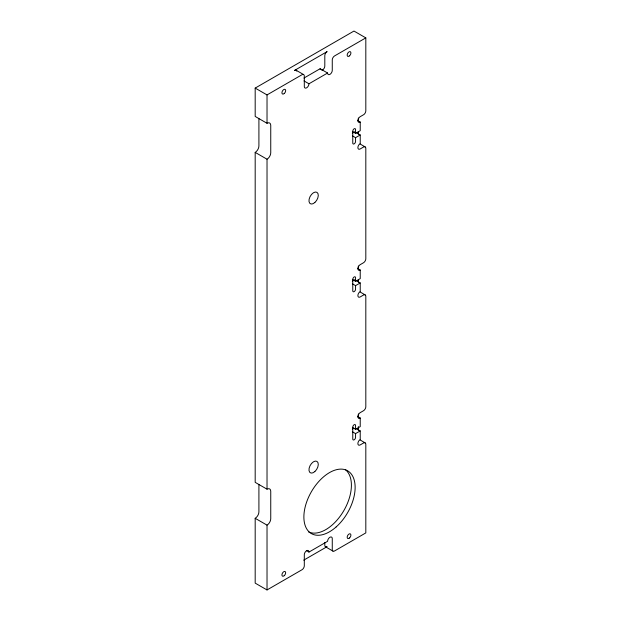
<?xml version="1.0" encoding="UTF-8"?>
<svg xmlns="http://www.w3.org/2000/svg" width="621" height="621" viewBox="0 0 621 621"><rect width="100%" height="100%" fill="white"/><g stroke="black" fill="none" stroke-linecap="round" stroke-linejoin="round"><path stroke-width="0.93" d="M258.91 484.504L258.91 511.844A5.271 3.043 -60 0 1 255.184 518.302L255.184 583.119L267.022 589.95L267.022 525.133A5.271 3.043 -60 0 0 270.748 518.675L270.748 491.343A5.271 3.043 -60 0 0 267.022 489.185L267.022 159.217A5.271 3.043 -60 0 0 270.748 152.758L270.748 125.426A5.271 3.043 -60 0 0 267.022 123.276L255.184 116.438L255.184 88.089L353.978 31.05L365.816 37.881L365.816 110.779A3.299 1.902 -60 0 1 363.852 114.567L360.227 116.663A3.299 1.902 -60 0 0 357.89 120.699A3.299 1.902 -60 0 0 360.227 122.042L360.227 130.674L355.561 133.36L352.371 131.52M255.184 88.089L267.022 94.92L301.969 74.745A3.299 1.902 -60 0 1 304.306 76.088L304.306 86.474A3.299 1.902 -60 0 0 306.634 87.817A3.299 1.902 -60 0 0 308.963 83.781L327.601 73.022A3.299 1.902 -60 0 0 329.93 74.365A3.299 1.902 -60 0 0 332.266 70.328L332.266 59.95A3.299 1.902 -60 0 1 334.595 55.913L365.816 37.881M303.941 78.075L320.149 68.721L327.601 73.022M352.301 133.096L354.63 131.745M352.371 135.82L355.561 137.668L360.227 134.974L360.227 143.567A3.299 1.902 -60 0 0 357.89 147.604A3.299 1.902 -60 0 0 360.227 148.947L363.487 147.068A3.299 1.902 -60 0 1 365.816 148.411L365.816 258.724A3.299 1.902 -60 0 1 363.487 262.761L360.227 264.647A3.299 1.902 -60 0 0 357.89 268.683A3.299 1.902 -60 0 0 360.227 270.026L360.227 278.635L355.561 281.329L352.371 279.481M352.301 281.057L354.63 279.714M352.371 283.789L355.561 285.629L360.227 282.943L360.227 291.552A3.299 1.902 -60 0 0 357.89 295.588A3.299 1.902 -60 0 0 360.227 296.931L363.487 295.045A3.299 1.902 -60 0 1 365.816 296.396L365.816 406.708A3.299 1.902 -60 0 1 363.487 410.745L360.227 412.623A3.299 1.902 -60 0 0 357.89 416.66A3.299 1.902 -60 0 0 360.227 418.003L360.227 426.619L355.561 429.305L352.371 427.458M352.301 429.033L353.854 428.141M352.371 431.766L355.561 433.613L360.227 430.92L360.227 439.528A3.299 1.902 -60 0 0 357.89 443.565A3.299 1.902 -60 0 0 360.227 444.908L363.487 443.029A3.299 1.902 -60 0 1 365.816 444.372L365.816 532.911L334.595 550.936A3.299 1.902 -60 0 1 332.266 549.593L332.266 538.617A3.299 1.902 -60 0 0 329.93 537.266A3.299 1.902 -60 0 0 327.601 541.302L308.963 552.069L306.479 550.633M303.716 560.158L327.135 546.635M267.022 589.95L301.969 569.768A3.299 1.902 -60 0 0 304.306 565.739L304.306 554.755A3.299 1.902 -60 0 1 306.634 550.718A3.299 1.902 -60 0 1 308.963 552.069M296.163 70.274L303.622 74.582M303.995 80.916L308.963 83.781M357.735 120.606L360.227 122.042M356.229 132.669L360.227 134.974M360.164 144.033L365.132 146.905M258.91 118.588L258.91 145.927A5.271 3.043 -60 0 1 255.184 152.386L267.022 159.217M357.735 268.59L360.227 270.026M355.429 280.172L360.227 282.943M360.164 292.017L365.132 294.882M357.735 416.575L360.227 418.003M356.229 428.614L360.227 430.92M360.164 439.994L365.132 442.866M267.022 489.185L255.184 482.354L255.184 152.386M325.489 546.798L332.949 551.099M255.184 518.302L267.022 525.133M358.364 118.052L358.364 120.948M358.364 131.559L358.364 134.454M358.364 266.013L358.364 268.909M358.364 279.535L358.364 282.431M358.364 413.99L358.364 417.855M358.364 426.549L358.364 430.407M355.561 133.36L355.561 129.595A1.979 1.141 -60 0 0 354.164 128.788A1.979 1.141 -60 0 0 352.767 131.21L352.767 143.047A1.979 1.141 -60 0 0 354.164 143.855A1.979 1.141 -60 0 0 355.561 141.433L355.561 137.668M355.561 281.329L355.561 277.773A1.979 1.141 -60 0 0 354.164 276.966A1.979 1.141 -60 0 0 352.767 279.388L352.767 290.799A1.979 1.141 -60 0 0 354.164 291.606A1.979 1.141 -60 0 0 355.561 289.184L355.561 285.629M355.561 429.305L355.561 425.54A1.979 1.141 -60 0 0 354.164 424.733A1.979 1.141 -60 0 0 352.767 427.155L352.767 438.993A1.979 1.141 -60 0 0 354.164 439.8A1.979 1.141 -60 0 0 355.561 437.378L355.561 433.613M324.806 542.544L324.806 545.285A3.299 1.902 -60 0 0 326.537 546.891M267.022 94.92L267.022 123.276M296.768 71.136A3.299 1.902 -60 0 0 294.517 70.437L327.135 51.605A3.299 1.902 -60 0 0 324.806 55.642L324.806 66.028A3.299 1.902 -60 0 1 321.872 70.32M320.226 69.366A3.299 1.902 -60 0 1 320.149 68.721M345.408 469.678A36.251 20.928 -60 0 1 343.498 511.192A36.251 20.928 -60 0 1 308.458 531.855M349.522 55.828A2.639 1.521 -60 0 0 350.36 51.745A2.639 1.521 -60 0 0 347.24 54.508A2.639 1.521 -60 0 0 349.522 55.828M284.278 575.644A2.639 1.521 -60 0 0 285.117 571.561A2.639 1.521 -60 0 0 281.996 574.324A2.639 1.521 -60 0 0 284.278 575.644M284.278 93.492A2.639 1.521 -60 0 0 285.117 89.408A2.639 1.521 -60 0 0 281.996 92.18A2.639 1.521 -60 0 0 284.278 93.492M349.522 537.972A2.639 1.521 -60 0 0 350.36 533.889A2.639 1.521 -60 0 0 347.24 536.66A2.639 1.521 -60 0 0 349.522 537.972M314.831 471.587A6.59 3.804 -60 0 0 316.92 461.372A6.59 3.804 -60 0 0 309.118 468.288A6.59 3.804 -60 0 0 314.831 471.587M314.831 202.531A6.59 3.804 -60 0 0 316.92 192.316A6.59 3.804 -60 0 0 309.118 199.232A6.59 3.804 -60 0 0 314.831 202.531M336.14 526.95A36.251 20.928 -60 0 0 347.628 470.803A36.251 20.928 -60 0 0 304.748 508.832A36.251 20.928 -60 0 0 336.14 526.95"/></g></svg>
